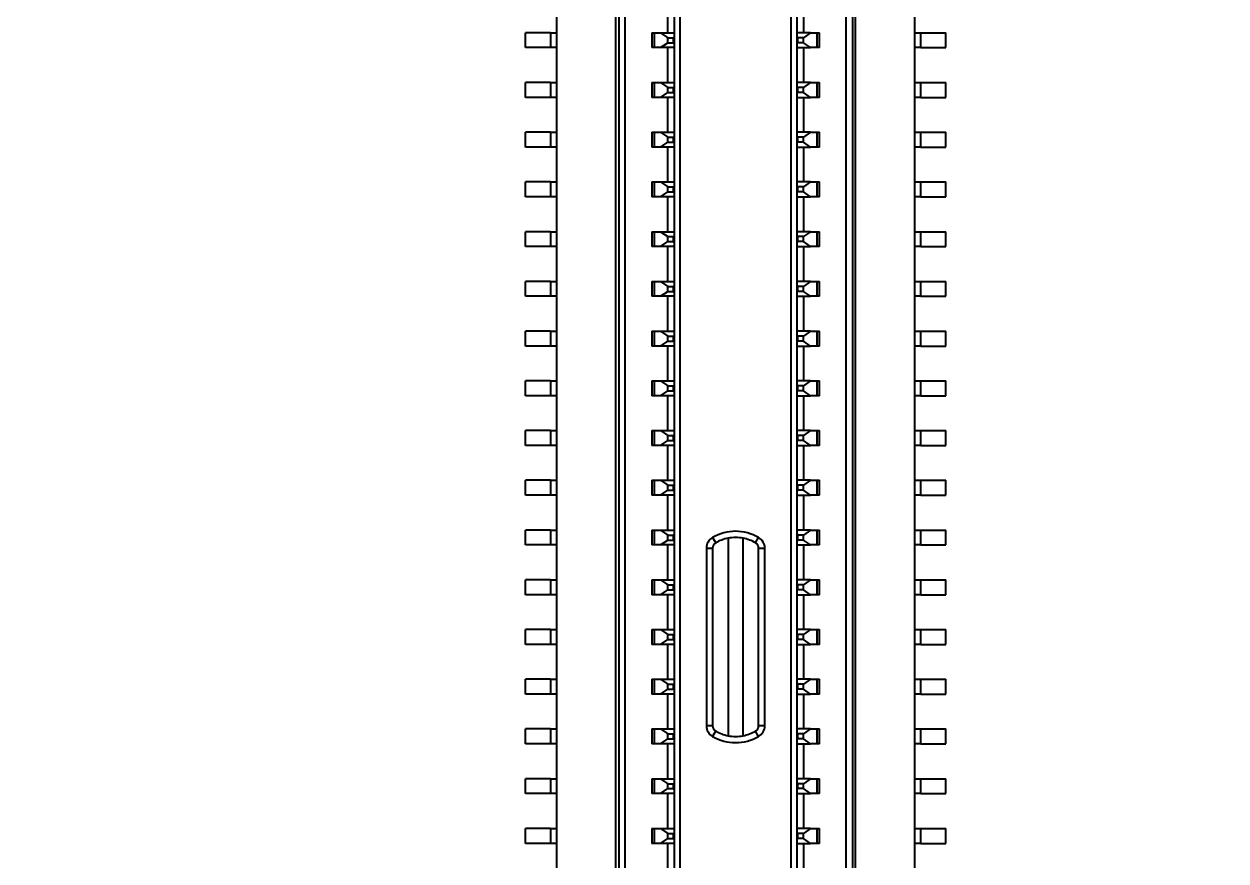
# Model space of a CAD drawing. Header units: millimetres. Extents: x 15 to 205, y 5 to 292.
# Drawn here: x 87.11 to 96.78, y 221.74 to 228.47 of the extents above; entities that cross this region are included whole.
import ezdxf

# ---------------------------------------------------------------- set-up
doc = ezdxf.new("R2010")
doc.units = ezdxf.units.MM
doc.layers.add('Annotations', color=7, linetype='Continuous')
doc.layers.add('Geometries', color=7, linetype='Continuous')
doc.dimstyles.new('ISO-25', dxfattribs={"dimtxt": 2.5, "dimasz": 2.5, "dimexe": 1.25, "dimexo": 0.625, "dimtad": 1, "dimtxsty": 'Standard', "dimcen": 2.5, "dimadec": 0, "dimazin": 0, "dimtfac": 1, "dimtmove": 0, "dimatfit": 3, "dimfxl": 1, "dimarcsym": 0})

msp = doc.modelspace()

# ---------------------------------------------------------------- linework, layer by layer
at = {"layer": 'Geometries', "linetype": 'Continuous', "lineweight": 40}
for p, q in [((91.9411, 239.2937), (91.9411, 217.7937)), ((93.7211, 217.7937), (93.7211, 239.2937)), ((91.8661, 238.9437), (91.8661, 218.1437)), ((91.8911, 238.9437), (91.8911, 218.1437)), ((93.7711, 238.9437), (93.7711, 218.1437)), ((93.7961, 218.1437), (93.7961, 238.9437)), ((92.3861, 218.6037), (92.3861, 238.4837)), ((93.2761, 238.4837), (93.2761, 218.6037)), ((91.3911, 228.6837), (91.3911, 228.4037)), ((92.2861, 228.4037), (92.2861, 228.6837)), ((92.3361, 228.6837), (92.3361, 228.4037)), ((93.3261, 228.4037), (93.3261, 228.6837)), ((93.3761, 228.6837), (93.3761, 228.4037)), ((94.2711, 228.6837), (94.2711, 228.4037)), ((91.3411, 228.4037), (91.1411, 228.4037)), ((91.1411, 228.2837), (91.1411, 228.4037)), ((91.3411, 228.4037), (91.3911, 228.4037)), ((91.3411, 228.4037), (91.3411, 228.2837)), ((91.3911, 228.4037), (91.3911, 228.2837)), ((92.1561, 228.4037), (92.1778, 228.4037)), ((92.1561, 228.4037), (92.1561, 228.2837)), ((92.1778, 228.4037), (92.2274, 228.4037)), ((92.1778, 228.2837), (92.1778, 228.4037)), ((92.2274, 228.4037), (92.2861, 228.3637)), ((92.2274, 228.4037), (92.2861, 228.4037)), ((92.2861, 228.4037), (92.3361, 228.4037)), ((92.2861, 228.3237), (92.2861, 228.3637)), ((92.2861, 228.3637), (92.3311, 228.3637)), ((92.3311, 228.3637), (92.3361, 228.3696)), ((92.3311, 228.3237), (92.3311, 228.3637)), ((92.3361, 228.4037), (92.3361, 228.3696)), ((92.3361, 228.3696), (92.3361, 228.3178)), ((93.3761, 228.4037), (93.3261, 228.4037)), ((93.3261, 228.3696), (93.3261, 228.4037)), ((93.3311, 228.3637), (93.3261, 228.3696)), ((93.3261, 228.3178), (93.3261, 228.3696)), ((93.3761, 228.3637), (93.3311, 228.3637)), ((93.3311, 228.3237), (93.3311, 228.3637)), ((93.4348, 228.4037), (93.3761, 228.3637)), ((93.4348, 228.4037), (93.3761, 228.4037)), ((93.3761, 228.3237), (93.3761, 228.3637)), ((93.4348, 228.4037), (93.4844, 228.4037)), ((93.4844, 228.4037), (93.5061, 228.4037)), ((93.4844, 228.4037), (93.4844, 228.2837)), ((93.5061, 228.2837), (93.5061, 228.4037)), ((94.2711, 228.4037), (94.3211, 228.4037)), ((94.2711, 228.4037), (94.2711, 228.2837)), ((94.3211, 228.4037), (94.5211, 228.4037)), ((94.3211, 228.2837), (94.3211, 228.4037)), ((94.5211, 228.2837), (94.5211, 228.4037)), ((91.3411, 228.2837), (91.1411, 228.2837)), ((91.3911, 228.2837), (91.3411, 228.2837)), ((91.3911, 228.2837), (91.3911, 228.0037)), ((92.1778, 228.2837), (92.1561, 228.2837)), ((92.2274, 228.2837), (92.1778, 228.2837)), ((92.2274, 228.2837), (92.2861, 228.3237)), ((92.2861, 228.2837), (92.2274, 228.2837)), ((92.2861, 228.3237), (92.3311, 228.3237)), ((92.3361, 228.2837), (92.2861, 228.2837)), ((92.2861, 228.0037), (92.2861, 228.2837)), ((92.3311, 228.3237), (92.3361, 228.3178)), ((92.3361, 228.3178), (92.3361, 228.2837)), ((92.3361, 228.2837), (92.3361, 228.0037)), ((93.3311, 228.3237), (93.3261, 228.3178)), ((93.3261, 228.2837), (93.3261, 228.3178)), ((93.3261, 228.2837), (93.3761, 228.2837)), ((93.3261, 228.0037), (93.3261, 228.2837)), ((93.3761, 228.3237), (93.3311, 228.3237)), ((93.4348, 228.2837), (93.3761, 228.3237)), ((93.3761, 228.2837), (93.3761, 228.0037)), ((93.3761, 228.2837), (93.4348, 228.2837)), ((93.4844, 228.2837), (93.4348, 228.2837)), ((93.5061, 228.2837), (93.4844, 228.2837)), ((94.3211, 228.2837), (94.2711, 228.2837)), ((94.2711, 228.2837), (94.2711, 228.0037)), ((94.3211, 228.2837), (94.5211, 228.2837)), ((91.1411, 227.8837), (91.1411, 228.0037)), ((91.3411, 228.0037), (91.1411, 228.0037)), ((91.3411, 228.0037), (91.3911, 228.0037)), ((91.3411, 228.0037), (91.3411, 227.8837)), ((91.3911, 228.0037), (91.3911, 227.8837)), ((92.1561, 228.0037), (92.1561, 227.8837)), ((92.1561, 228.0037), (92.1778, 228.0037)), ((92.1778, 227.8837), (92.1778, 228.0037)), ((92.1778, 228.0037), (92.2274, 228.0037)), ((92.2274, 228.0037), (92.2861, 228.0037)), ((92.2274, 228.0037), (92.2861, 227.9637)), ((92.2861, 228.0037), (92.3361, 228.0037)), ((92.2861, 227.9637), (92.3311, 227.9637)), ((92.2861, 227.9237), (92.2861, 227.9637)), ((92.3311, 227.9637), (92.3361, 227.9696)), ((92.3311, 227.9237), (92.3311, 227.9637)), ((92.3361, 228.0037), (92.3361, 227.9696)), ((92.3361, 227.9696), (92.3361, 227.9178)), ((93.3761, 228.0037), (93.3261, 228.0037)), ((93.3261, 227.9696), (93.3261, 228.0037)), ((93.3311, 227.9637), (93.3261, 227.9696)), ((93.3261, 227.9178), (93.3261, 227.9696)), ((93.3761, 227.9637), (93.3311, 227.9637)), ((93.3311, 227.9237), (93.3311, 227.9637)), ((93.4348, 228.0037), (93.3761, 227.9637)), ((93.4348, 228.0037), (93.3761, 228.0037)), ((93.3761, 227.9237), (93.3761, 227.9637)), ((93.4348, 228.0037), (93.4844, 228.0037)), ((93.4844, 228.0037), (93.5061, 228.0037)), ((93.4844, 228.0037), (93.4844, 227.8837)), ((93.5061, 227.8837), (93.5061, 228.0037)), ((94.2711, 228.0037), (94.3211, 228.0037)), ((94.2711, 228.0037), (94.2711, 227.8837)), ((94.3211, 227.8837), (94.3211, 228.0037)), ((94.3211, 228.0037), (94.5211, 228.0037)), ((94.5211, 227.8837), (94.5211, 228.0037)), ((91.3411, 227.8837), (91.1411, 227.8837)), ((91.3911, 227.8837), (91.3411, 227.8837)), ((91.3911, 227.8837), (91.3911, 227.6037)), ((92.1778, 227.8837), (92.1561, 227.8837)), ((92.2274, 227.8837), (92.1778, 227.8837)), ((92.2274, 227.8837), (92.2861, 227.9237)), ((92.2861, 227.8837), (92.2274, 227.8837)), ((92.2861, 227.9237), (92.3311, 227.9237)), ((92.3361, 227.8837), (92.2861, 227.8837)), ((92.2861, 227.6037), (92.2861, 227.8837)), ((92.3311, 227.9237), (92.3361, 227.9178)), ((92.3361, 227.9178), (92.3361, 227.8837)), ((92.3361, 227.8837), (92.3361, 227.6037)), ((93.3311, 227.9237), (93.3261, 227.9178)), ((93.3261, 227.8837), (93.3261, 227.9178)), ((93.3261, 227.8837), (93.3761, 227.8837)), ((93.3261, 227.6037), (93.3261, 227.8837)), ((93.3761, 227.9237), (93.3311, 227.9237)), ((93.4348, 227.8837), (93.3761, 227.9237)), ((93.3761, 227.8837), (93.3761, 227.6037)), ((93.3761, 227.8837), (93.4348, 227.8837)), ((93.4844, 227.8837), (93.4348, 227.8837)), ((93.5061, 227.8837), (93.4844, 227.8837)), ((94.3211, 227.8837), (94.2711, 227.8837)), ((94.2711, 227.8837), (94.2711, 227.6037)), ((94.3211, 227.8837), (94.5211, 227.8837)), ((91.3411, 227.6037), (91.1411, 227.6037)), ((91.1411, 227.4837), (91.1411, 227.6037)), ((91.3411, 227.6037), (91.3911, 227.6037)), ((91.3411, 227.6037), (91.3411, 227.4837)), ((91.3911, 227.6037), (91.3911, 227.4837)), ((92.1561, 227.6037), (92.1778, 227.6037)), ((92.1561, 227.6037), (92.1561, 227.4837)), ((92.1778, 227.6037), (92.2274, 227.6037)), ((92.1778, 227.4837), (92.1778, 227.6037)), ((92.2274, 227.6037), (92.2861, 227.5637)), ((92.2274, 227.6037), (92.2861, 227.6037)), ((92.2861, 227.6037), (92.3361, 227.6037)), ((92.2861, 227.5237), (92.2861, 227.5637)), ((92.2861, 227.5637), (92.3311, 227.5637)), ((92.3311, 227.5637), (92.3361, 227.5696)), ((92.3311, 227.5237), (92.3311, 227.5637)), ((92.3361, 227.6037), (92.3361, 227.5696)), ((92.3361, 227.5696), (92.3361, 227.5178)), ((93.3261, 227.5696), (93.3261, 227.6037)), ((93.3761, 227.6037), (93.3261, 227.6037)), ((93.3311, 227.5637), (93.3261, 227.5696)), ((93.3261, 227.5178), (93.3261, 227.5696)), ((93.3761, 227.5637), (93.3311, 227.5637)), ((93.3311, 227.5237), (93.3311, 227.5637)), ((93.4348, 227.6037), (93.3761, 227.5637)), ((93.4348, 227.6037), (93.3761, 227.6037)), ((93.3761, 227.5237), (93.3761, 227.5637)), ((93.4348, 227.6037), (93.4844, 227.6037)), ((93.4844, 227.6037), (93.5061, 227.6037)), ((93.4844, 227.6037), (93.4844, 227.4837)), ((93.5061, 227.4837), (93.5061, 227.6037)), ((94.2711, 227.6037), (94.2711, 227.4837)), ((94.2711, 227.6037), (94.3211, 227.6037)), ((94.3211, 227.6037), (94.5211, 227.6037)), ((94.3211, 227.4837), (94.3211, 227.6037)), ((94.5211, 227.4837), (94.5211, 227.6037)), ((91.3411, 227.4837), (91.1411, 227.4837)), ((91.3911, 227.4837), (91.3411, 227.4837)), ((91.3911, 227.4837), (91.3911, 227.2037)), ((92.1778, 227.4837), (92.1561, 227.4837)), ((92.2274, 227.4837), (92.1778, 227.4837)), ((92.2274, 227.4837), (92.2861, 227.5237)), ((92.2861, 227.4837), (92.2274, 227.4837)), ((92.2861, 227.5237), (92.3311, 227.5237)), ((92.2861, 227.2037), (92.2861, 227.4837)), ((92.3361, 227.4837), (92.2861, 227.4837)), ((92.3311, 227.5237), (92.3361, 227.5178)), ((92.3361, 227.5178), (92.3361, 227.4837)), ((92.3361, 227.4837), (92.3361, 227.2037)), ((93.3311, 227.5237), (93.3261, 227.5178)), ((93.3261, 227.4837), (93.3261, 227.5178)), ((93.3261, 227.4837), (93.3761, 227.4837)), ((93.3261, 227.2037), (93.3261, 227.4837)), ((93.3761, 227.5237), (93.3311, 227.5237)), ((93.4348, 227.4837), (93.3761, 227.5237)), ((93.3761, 227.4837), (93.3761, 227.2037)), ((93.3761, 227.4837), (93.4348, 227.4837)), ((93.4844, 227.4837), (93.4348, 227.4837)), ((93.5061, 227.4837), (93.4844, 227.4837)), ((94.3211, 227.4837), (94.2711, 227.4837)), ((94.2711, 227.4837), (94.2711, 227.2037)), ((94.3211, 227.4837), (94.5211, 227.4837)), ((91.1411, 227.0837), (91.1411, 227.2037)), ((91.3411, 227.2037), (91.1411, 227.2037)), ((91.3411, 227.2037), (91.3411, 227.0837)), ((91.3411, 227.2037), (91.3911, 227.2037)), ((91.3911, 227.2037), (91.3911, 227.0837)), ((92.1561, 227.2037), (92.1561, 227.0837)), ((92.1561, 227.2037), (92.1778, 227.2037)), ((92.1778, 227.0837), (92.1778, 227.2037)), ((92.1778, 227.2037), (92.2274, 227.2037)), ((92.2274, 227.2037), (92.2861, 227.2037)), ((92.2274, 227.2037), (92.2861, 227.1637)), ((92.2861, 227.2037), (92.3361, 227.2037)), ((92.3311, 227.1637), (92.3361, 227.1696)), ((92.3361, 227.2037), (92.3361, 227.1696)), ((92.3361, 227.1696), (92.3361, 227.1178)), ((93.3761, 227.2037), (93.3261, 227.2037)), ((93.3261, 227.1696), (93.3261, 227.2037)), ((93.3311, 227.1637), (93.3261, 227.1696)), ((93.3261, 227.1178), (93.3261, 227.1696)), ((93.4348, 227.2037), (93.3761, 227.2037)), ((93.4348, 227.2037), (93.3761, 227.1637)), ((93.4348, 227.2037), (93.4844, 227.2037)), ((93.4844, 227.2037), (93.4844, 227.0837)), ((93.4844, 227.2037), (93.5061, 227.2037)), ((93.5061, 227.0837), (93.5061, 227.2037)), ((94.2711, 227.2037), (94.3211, 227.2037)), ((94.2711, 227.2037), (94.2711, 227.0837)), ((94.3211, 227.2037), (94.5211, 227.2037)), ((94.3211, 227.0837), (94.3211, 227.2037)), ((94.5211, 227.0837), (94.5211, 227.2037)), ((91.3411, 227.0837), (91.1411, 227.0837)), ((91.3911, 227.0837), (91.3411, 227.0837)), ((91.3911, 227.0837), (91.3911, 226.8037)), ((92.1778, 227.0837), (92.1561, 227.0837)), ((92.2274, 227.0837), (92.1778, 227.0837)), ((92.2274, 227.0837), (92.2861, 227.1237)), ((92.2861, 227.0837), (92.2274, 227.0837)), ((92.2861, 227.1237), (92.2861, 227.1637)), ((92.2861, 227.1637), (92.3311, 227.1637)), ((92.2861, 227.1237), (92.3311, 227.1237)), ((92.3361, 227.0837), (92.2861, 227.0837)), ((92.2861, 226.8037), (92.2861, 227.0837)), ((92.3311, 227.1237), (92.3311, 227.1637)), ((92.3311, 227.1237), (92.3361, 227.1178)), ((92.3361, 227.1178), (92.3361, 227.0837)), ((92.3361, 227.0837), (92.3361, 226.8037)), ((93.3311, 227.1237), (93.3261, 227.1178)), ((93.3261, 227.0837), (93.3261, 227.1178)), ((93.3261, 227.0837), (93.3761, 227.0837)), ((93.3261, 226.8037), (93.3261, 227.0837)), ((93.3761, 227.1637), (93.3311, 227.1637)), ((93.3311, 227.1237), (93.3311, 227.1637)), ((93.3761, 227.1237), (93.3311, 227.1237)), ((93.3761, 227.1237), (93.3761, 227.1637)), ((93.4348, 227.0837), (93.3761, 227.1237)), ((93.3761, 227.0837), (93.3761, 226.8037)), ((93.3761, 227.0837), (93.4348, 227.0837)), ((93.4844, 227.0837), (93.4348, 227.0837)), ((93.5061, 227.0837), (93.4844, 227.0837)), ((94.3211, 227.0837), (94.2711, 227.0837)), ((94.2711, 227.0837), (94.2711, 226.8037)), ((94.3211, 227.0837), (94.5211, 227.0837)), ((91.3411, 226.8037), (91.1411, 226.8037)), ((91.1411, 226.6837), (91.1411, 226.8037)), ((91.3411, 226.8037), (91.3911, 226.8037)), ((91.3411, 226.8037), (91.3411, 226.6837)), ((91.3911, 226.8037), (91.3911, 226.6837)), ((92.1561, 226.8037), (92.1778, 226.8037)), ((92.1561, 226.8037), (92.1561, 226.6837)), ((92.1778, 226.6837), (92.1778, 226.8037)), ((92.1778, 226.8037), (92.2274, 226.8037)), ((92.2274, 226.8037), (92.2861, 226.8037)), ((92.2274, 226.8037), (92.2861, 226.7637)), ((92.2861, 226.8037), (92.3361, 226.8037)), ((92.3361, 226.8037), (92.3361, 226.7696)), ((93.3761, 226.8037), (93.3261, 226.8037)), ((93.3261, 226.7696), (93.3261, 226.8037)), ((93.4348, 226.8037), (93.3761, 226.7637)), ((93.4348, 226.8037), (93.3761, 226.8037)), ((93.4348, 226.8037), (93.4844, 226.8037)), ((93.4844, 226.8037), (93.5061, 226.8037)), ((93.4844, 226.8037), (93.4844, 226.6837)), ((93.5061, 226.6837), (93.5061, 226.8037)), ((94.2711, 226.8037), (94.2711, 226.6837)), ((94.2711, 226.8037), (94.3211, 226.8037)), ((94.3211, 226.8037), (94.5211, 226.8037)), ((94.3211, 226.6837), (94.3211, 226.8037)), ((94.5211, 226.6837), (94.5211, 226.8037)), ((92.2274, 226.6837), (92.2861, 226.7237)), ((92.2861, 226.7637), (92.3311, 226.7637)), ((92.2861, 226.7237), (92.2861, 226.7637)), ((92.2861, 226.7237), (92.3311, 226.7237)), ((92.3311, 226.7637), (92.3361, 226.7696)), ((92.3311, 226.7237), (92.3311, 226.7637)), ((92.3311, 226.7237), (92.3361, 226.7178)), ((92.3361, 226.7696), (92.3361, 226.7178)), ((92.3361, 226.7178), (92.3361, 226.6837)), ((93.3311, 226.7637), (93.3261, 226.7696)), ((93.3261, 226.7178), (93.3261, 226.7696)), ((93.3311, 226.7237), (93.3261, 226.7178)), ((93.3261, 226.6837), (93.3261, 226.7178)), ((93.3311, 226.7237), (93.3311, 226.7637)), ((93.3761, 226.7637), (93.3311, 226.7637)), ((93.3761, 226.7237), (93.3311, 226.7237)), ((93.3761, 226.7237), (93.3761, 226.7637)), ((93.4348, 226.6837), (93.3761, 226.7237)), ((91.3411, 226.6837), (91.1411, 226.6837)), ((91.3911, 226.6837), (91.3411, 226.6837)), ((91.3911, 226.6837), (91.3911, 226.4037)), ((92.1778, 226.6837), (92.1561, 226.6837)), ((92.2274, 226.6837), (92.1778, 226.6837)), ((92.2861, 226.6837), (92.2274, 226.6837)), ((92.3361, 226.6837), (92.2861, 226.6837)), ((92.2861, 226.4037), (92.2861, 226.6837)), ((92.3361, 226.6837), (92.3361, 226.4037)), ((93.3261, 226.4037), (93.3261, 226.6837)), ((93.3261, 226.6837), (93.3761, 226.6837)), ((93.3761, 226.6837), (93.3761, 226.4037)), ((93.3761, 226.6837), (93.4348, 226.6837)), ((93.4844, 226.6837), (93.4348, 226.6837)), ((93.5061, 226.6837), (93.4844, 226.6837)), ((94.3211, 226.6837), (94.2711, 226.6837)), ((94.2711, 226.6837), (94.2711, 226.4037)), ((94.3211, 226.6837), (94.5211, 226.6837)), ((91.3411, 226.4037), (91.1411, 226.4037)), ((91.1411, 226.2837), (91.1411, 226.4037)), ((91.3411, 226.4037), (91.3911, 226.4037)), ((91.3411, 226.4037), (91.3411, 226.2837)), ((91.3911, 226.4037), (91.3911, 226.2837)), ((92.1561, 226.4037), (92.1778, 226.4037)), ((92.1561, 226.4037), (92.1561, 226.2837)), ((92.1778, 226.2837), (92.1778, 226.4037)), ((92.1778, 226.4037), (92.2274, 226.4037)), ((92.2274, 226.4037), (92.2861, 226.3637)), ((92.2274, 226.4037), (92.2861, 226.4037)), ((92.2861, 226.4037), (92.3361, 226.4037)), ((92.3361, 226.4037), (92.3361, 226.3696)), ((93.3761, 226.4037), (93.3261, 226.4037)), ((93.3261, 226.3696), (93.3261, 226.4037)), ((93.4348, 226.4037), (93.3761, 226.4037)), ((93.4348, 226.4037), (93.3761, 226.3637)), ((93.4348, 226.4037), (93.4844, 226.4037)), ((93.4844, 226.4037), (93.5061, 226.4037)), ((93.4844, 226.4037), (93.4844, 226.2837)), ((93.5061, 226.2837), (93.5061, 226.4037)), ((94.2711, 226.4037), (94.3211, 226.4037)), ((94.2711, 226.4037), (94.2711, 226.2837)), ((94.3211, 226.2837), (94.3211, 226.4037)), ((94.3211, 226.4037), (94.5211, 226.4037)), ((94.5211, 226.2837), (94.5211, 226.4037)), ((92.2274, 226.2837), (92.2861, 226.3237)), ((92.2861, 226.3237), (92.2861, 226.3637)), ((92.2861, 226.3637), (92.3311, 226.3637)), ((92.2861, 226.3237), (92.3311, 226.3237)), ((92.3311, 226.3637), (92.3361, 226.3696)), ((92.3311, 226.3237), (92.3311, 226.3637)), ((92.3311, 226.3237), (92.3361, 226.3178)), ((92.3361, 226.3696), (92.3361, 226.3178)), ((92.3361, 226.3178), (92.3361, 226.2837)), ((93.3261, 226.3178), (93.3261, 226.3696)), ((93.3311, 226.3637), (93.3261, 226.3696)), ((93.3311, 226.3237), (93.3261, 226.3178)), ((93.3261, 226.2837), (93.3261, 226.3178)), ((93.3761, 226.3637), (93.3311, 226.3637)), ((93.3311, 226.3237), (93.3311, 226.3637)), ((93.3761, 226.3237), (93.3311, 226.3237)), ((93.3761, 226.3237), (93.3761, 226.3637)), ((93.4348, 226.2837), (93.3761, 226.3237)), ((91.3411, 226.2837), (91.1411, 226.2837)), ((91.3911, 226.2837), (91.3411, 226.2837)), ((91.3911, 226.2837), (91.3911, 226.0037)), ((92.1778, 226.2837), (92.1561, 226.2837)), ((92.2274, 226.2837), (92.1778, 226.2837)), ((92.2861, 226.2837), (92.2274, 226.2837)), ((92.3361, 226.2837), (92.2861, 226.2837)), ((92.2861, 226.0037), (92.2861, 226.2837)), ((92.3361, 226.2837), (92.3361, 226.0037)), ((93.3261, 226.0037), (93.3261, 226.2837)), ((93.3261, 226.2837), (93.3761, 226.2837)), ((93.3761, 226.2837), (93.3761, 226.0037)), ((93.3761, 226.2837), (93.4348, 226.2837)), ((93.4844, 226.2837), (93.4348, 226.2837)), ((93.5061, 226.2837), (93.4844, 226.2837)), ((94.2711, 226.2837), (94.2711, 226.0037)), ((94.3211, 226.2837), (94.2711, 226.2837)), ((94.3211, 226.2837), (94.5211, 226.2837)), ((91.1411, 225.8837), (91.1411, 226.0037)), ((91.3411, 226.0037), (91.1411, 226.0037)), ((91.3411, 226.0037), (91.3411, 225.8837)), ((91.3411, 226.0037), (91.3911, 226.0037)), ((91.3911, 226.0037), (91.3911, 225.8837)), ((92.1561, 226.0037), (92.1778, 226.0037)), ((92.1561, 226.0037), (92.1561, 225.8837)), ((92.1778, 225.8837), (92.1778, 226.0037)), ((92.1778, 226.0037), (92.2274, 226.0037)), ((92.2274, 226.0037), (92.2861, 226.0037)), ((92.2274, 226.0037), (92.2861, 225.9637)), ((92.2274, 225.8837), (92.2861, 225.9237)), ((92.2861, 226.0037), (92.3361, 226.0037)), ((92.2861, 225.9237), (92.2861, 225.9637)), ((92.2861, 225.9637), (92.3311, 225.9637)), ((92.2861, 225.9237), (92.3311, 225.9237)), ((92.3311, 225.9637), (92.3361, 225.9696)), ((92.3311, 225.9237), (92.3311, 225.9637)), ((92.3311, 225.9237), (92.3361, 225.9178)), ((92.3361, 226.0037), (92.3361, 225.9696)), ((92.3361, 225.9696), (92.3361, 225.9178)), ((92.3361, 225.9178), (92.3361, 225.8837)), ((93.3261, 225.9696), (93.3261, 226.0037)), ((93.3761, 226.0037), (93.3261, 226.0037)), ((93.3311, 225.9637), (93.3261, 225.9696)), ((93.3261, 225.9178), (93.3261, 225.9696)), ((93.3311, 225.9237), (93.3261, 225.9178)), ((93.3261, 225.8837), (93.3261, 225.9178)), ((93.3311, 225.9237), (93.3311, 225.9637)), ((93.3761, 225.9637), (93.3311, 225.9637)), ((93.3761, 225.9237), (93.3311, 225.9237)), ((93.4348, 226.0037), (93.3761, 226.0037)), ((93.4348, 226.0037), (93.3761, 225.9637)), ((93.3761, 225.9237), (93.3761, 225.9637)), ((93.4348, 225.8837), (93.3761, 225.9237)), ((93.4348, 226.0037), (93.4844, 226.0037)), ((93.4844, 226.0037), (93.5061, 226.0037)), ((93.4844, 226.0037), (93.4844, 225.8837)), ((93.5061, 225.8837), (93.5061, 226.0037)), ((94.2711, 226.0037), (94.2711, 225.8837)), ((94.2711, 226.0037), (94.3211, 226.0037)), ((94.3211, 226.0037), (94.5211, 226.0037)), ((94.3211, 225.8837), (94.3211, 226.0037)), ((94.5211, 225.8837), (94.5211, 226.0037)), ((91.3411, 225.8837), (91.1411, 225.8837)), ((91.3911, 225.8837), (91.3411, 225.8837)), ((91.3911, 225.8837), (91.3911, 225.6037)), ((92.1778, 225.8837), (92.1561, 225.8837)), ((92.2274, 225.8837), (92.1778, 225.8837)), ((92.2861, 225.8837), (92.2274, 225.8837)), ((92.3361, 225.8837), (92.2861, 225.8837)), ((92.2861, 225.6037), (92.2861, 225.8837)), ((92.3361, 225.8837), (92.3361, 225.6037)), ((93.3261, 225.8837), (93.3761, 225.8837)), ((93.3261, 225.6037), (93.3261, 225.8837)), ((93.3761, 225.8837), (93.3761, 225.6037)), ((93.3761, 225.8837), (93.4348, 225.8837)), ((93.4844, 225.8837), (93.4348, 225.8837)), ((93.5061, 225.8837), (93.4844, 225.8837)), ((94.3211, 225.8837), (94.2711, 225.8837)), ((94.2711, 225.8837), (94.2711, 225.6037)), ((94.3211, 225.8837), (94.5211, 225.8837)), ((91.3411, 225.6037), (91.1411, 225.6037)), ((91.1411, 225.4837), (91.1411, 225.6037)), ((91.3411, 225.6037), (91.3411, 225.4837)), ((91.3411, 225.6037), (91.3911, 225.6037)), ((91.3911, 225.6037), (91.3911, 225.4837)), ((92.1561, 225.6037), (92.1778, 225.6037)), ((92.1561, 225.6037), (92.1561, 225.4837)), ((92.1778, 225.4837), (92.1778, 225.6037)), ((92.1778, 225.6037), (92.2274, 225.6037)), ((92.2274, 225.6037), (92.2861, 225.6037)), ((92.2274, 225.6037), (92.2861, 225.5637)), ((92.2861, 225.6037), (92.3361, 225.6037)), ((92.2861, 225.5237), (92.2861, 225.5637)), ((92.2861, 225.5637), (92.3311, 225.5637)), ((92.3311, 225.5637), (92.3361, 225.5696)), ((92.3311, 225.5237), (92.3311, 225.5637)), ((92.3361, 225.6037), (92.3361, 225.5696)), ((92.3361, 225.5696), (92.3361, 225.5178)), ((93.3261, 225.5696), (93.3261, 225.6037)), ((93.3761, 225.6037), (93.3261, 225.6037)), ((93.3311, 225.5637), (93.3261, 225.5696)), ((93.3261, 225.5178), (93.3261, 225.5696)), ((93.3761, 225.5637), (93.3311, 225.5637)), ((93.3311, 225.5237), (93.3311, 225.5637)), ((93.4348, 225.6037), (93.3761, 225.6037)), ((93.4348, 225.6037), (93.3761, 225.5637)), ((93.3761, 225.5237), (93.3761, 225.5637)), ((93.4348, 225.6037), (93.4844, 225.6037)), ((93.4844, 225.6037), (93.4844, 225.4837)), ((93.4844, 225.6037), (93.5061, 225.6037)), ((93.5061, 225.4837), (93.5061, 225.6037)), ((94.2711, 225.6037), (94.2711, 225.4837)), ((94.2711, 225.6037), (94.3211, 225.6037)), ((94.3211, 225.4837), (94.3211, 225.6037)), ((94.3211, 225.6037), (94.5211, 225.6037)), ((94.5211, 225.4837), (94.5211, 225.6037)), ((91.3411, 225.4837), (91.1411, 225.4837)), ((91.3911, 225.4837), (91.3411, 225.4837)), ((91.3911, 225.4837), (91.3911, 225.2037)), ((92.1778, 225.4837), (92.1561, 225.4837)), ((92.2274, 225.4837), (92.1778, 225.4837)), ((92.2274, 225.4837), (92.2861, 225.5237)), ((92.2861, 225.4837), (92.2274, 225.4837)), ((92.2861, 225.5237), (92.3311, 225.5237)), ((92.3361, 225.4837), (92.2861, 225.4837)), ((92.2861, 225.2037), (92.2861, 225.4837)), ((92.3311, 225.5237), (92.3361, 225.5178)), ((92.3361, 225.5178), (92.3361, 225.4837)), ((92.3361, 225.4837), (92.3361, 225.2037)), ((93.3311, 225.5237), (93.3261, 225.5178)), ((93.3261, 225.4837), (93.3261, 225.5178)), ((93.3261, 225.4837), (93.3761, 225.4837)), ((93.3261, 225.2037), (93.3261, 225.4837)), ((93.3761, 225.5237), (93.3311, 225.5237)), ((93.4348, 225.4837), (93.3761, 225.5237)), ((93.3761, 225.4837), (93.3761, 225.2037)), ((93.3761, 225.4837), (93.4348, 225.4837)), ((93.4844, 225.4837), (93.4348, 225.4837)), ((93.5061, 225.4837), (93.4844, 225.4837)), ((94.3211, 225.4837), (94.2711, 225.4837)), ((94.2711, 225.4837), (94.2711, 225.2037)), ((94.3211, 225.4837), (94.5211, 225.4837)), ((91.3411, 225.2037), (91.1411, 225.2037)), ((91.1411, 225.0837), (91.1411, 225.2037)), ((91.3411, 225.2037), (91.3911, 225.2037)), ((91.3411, 225.2037), (91.3411, 225.0837)), ((91.3911, 225.2037), (91.3911, 225.0837)), ((92.1561, 225.2037), (92.1778, 225.2037)), ((92.1561, 225.2037), (92.1561, 225.0837)), ((92.1778, 225.0837), (92.1778, 225.2037)), ((92.1778, 225.2037), (92.2274, 225.2037)), ((92.2274, 225.2037), (92.2861, 225.1637)), ((92.2274, 225.2037), (92.2861, 225.2037)), ((92.2861, 225.2037), (92.3361, 225.2037)), ((92.2861, 225.1237), (92.2861, 225.1637)), ((92.2861, 225.1637), (92.3311, 225.1637)), ((92.3311, 225.1637), (92.3361, 225.1696)), ((92.3311, 225.1237), (92.3311, 225.1637)), ((92.3361, 225.2037), (92.3361, 225.1696)), ((92.3361, 225.1696), (92.3361, 225.1178)), ((93.3761, 225.2037), (93.3261, 225.2037)), ((93.3261, 225.1696), (93.3261, 225.2037)), ((93.3311, 225.1637), (93.3261, 225.1696)), ((93.3261, 225.1178), (93.3261, 225.1696)), ((93.3311, 225.1237), (93.3311, 225.1637)), ((93.3761, 225.1637), (93.3311, 225.1637)), ((93.4348, 225.2037), (93.3761, 225.2037)), ((93.4348, 225.2037), (93.3761, 225.1637)), ((93.3761, 225.1237), (93.3761, 225.1637)), ((93.4348, 225.2037), (93.4844, 225.2037)), ((93.4844, 225.2037), (93.4844, 225.0837)), ((93.4844, 225.2037), (93.5061, 225.2037)), ((93.5061, 225.0837), (93.5061, 225.2037)), ((94.2711, 225.2037), (94.2711, 225.0837)), ((94.2711, 225.2037), (94.3211, 225.2037)), ((94.3211, 225.0837), (94.3211, 225.2037)), ((94.3211, 225.2037), (94.5211, 225.2037)), ((94.5211, 225.0837), (94.5211, 225.2037)), ((91.3411, 225.0837), (91.1411, 225.0837)), ((91.3911, 225.0837), (91.3411, 225.0837)), ((91.3911, 225.0837), (91.3911, 224.8037)), ((92.1778, 225.0837), (92.1561, 225.0837)), ((92.2274, 225.0837), (92.1778, 225.0837)), ((92.2274, 225.0837), (92.2861, 225.1237)), ((92.2861, 225.0837), (92.2274, 225.0837)), ((92.2861, 225.1237), (92.3311, 225.1237)), ((92.3361, 225.0837), (92.2861, 225.0837)), ((92.2861, 224.8037), (92.2861, 225.0837)), ((92.3311, 225.1237), (92.3361, 225.1178)), ((92.3361, 225.1178), (92.3361, 225.0837)), ((92.3361, 225.0837), (92.3361, 224.8037)), ((93.3311, 225.1237), (93.3261, 225.1178)), ((93.3261, 225.0837), (93.3261, 225.1178)), ((93.3261, 224.8037), (93.3261, 225.0837)), ((93.3261, 225.0837), (93.3761, 225.0837)), ((93.3761, 225.1237), (93.3311, 225.1237)), ((93.4348, 225.0837), (93.3761, 225.1237)), ((93.3761, 225.0837), (93.3761, 224.8037)), ((93.3761, 225.0837), (93.4348, 225.0837)), ((93.4844, 225.0837), (93.4348, 225.0837)), ((93.5061, 225.0837), (93.4844, 225.0837)), ((94.2711, 225.0837), (94.2711, 224.8037)), ((94.3211, 225.0837), (94.2711, 225.0837)), ((94.3211, 225.0837), (94.5211, 225.0837)), ((91.3411, 224.8037), (91.1411, 224.8037)), ((91.1411, 224.6837), (91.1411, 224.8037)), ((91.3411, 224.8037), (91.3911, 224.8037)), ((91.3411, 224.8037), (91.3411, 224.6837)), ((91.3911, 224.8037), (91.3911, 224.6837)), ((92.1561, 224.8037), (92.1778, 224.8037)), ((92.1561, 224.8037), (92.1561, 224.6837)), ((92.1778, 224.8037), (92.2274, 224.8037)), ((92.1778, 224.6837), (92.1778, 224.8037)), ((92.2274, 224.8037), (92.2861, 224.8037)), ((92.2274, 224.8037), (92.2861, 224.7637)), ((92.2861, 224.8037), (92.3361, 224.8037)), ((92.2861, 224.7237), (92.2861, 224.7637)), ((92.2861, 224.7637), (92.3311, 224.7637)), ((92.3311, 224.7637), (92.3361, 224.7696)), ((92.3311, 224.7237), (92.3311, 224.7637)), ((92.3361, 224.8037), (92.3361, 224.7696)), ((92.3361, 224.7696), (92.3361, 224.7178)), ((93.3761, 224.8037), (93.3261, 224.8037)), ((93.3261, 224.7696), (93.3261, 224.8037)), ((93.3311, 224.7637), (93.3261, 224.7696)), ((93.3261, 224.7178), (93.3261, 224.7696)), ((93.3311, 224.7237), (93.3311, 224.7637)), ((93.3761, 224.7637), (93.3311, 224.7637)), ((93.4348, 224.8037), (93.3761, 224.8037)), ((93.4348, 224.8037), (93.3761, 224.7637)), ((93.3761, 224.7237), (93.3761, 224.7637)), ((93.4348, 224.8037), (93.4844, 224.8037)), ((93.4844, 224.8037), (93.4844, 224.6837)), ((93.4844, 224.8037), (93.5061, 224.8037)), ((93.5061, 224.6837), (93.5061, 224.8037)), ((94.2711, 224.8037), (94.3211, 224.8037)), ((94.2711, 224.8037), (94.2711, 224.6837)), ((94.3211, 224.8037), (94.5211, 224.8037)), ((94.3211, 224.6837), (94.3211, 224.8037)), ((94.5211, 224.6837), (94.5211, 224.8037)), ((91.3411, 224.6837), (91.1411, 224.6837)), ((91.3911, 224.6837), (91.3411, 224.6837)), ((91.3911, 224.6837), (91.3911, 224.4037)), ((92.1778, 224.6837), (92.1561, 224.6837)), ((92.2274, 224.6837), (92.1778, 224.6837)), ((92.2274, 224.6837), (92.2861, 224.7237)), ((92.2861, 224.6837), (92.2274, 224.6837)), ((92.2861, 224.7237), (92.3311, 224.7237)), ((92.3361, 224.6837), (92.2861, 224.6837)), ((92.2861, 224.4037), (92.2861, 224.6837)), ((92.3311, 224.7237), (92.3361, 224.7178)), ((92.3361, 224.7178), (92.3361, 224.6837)), ((92.3361, 224.6837), (92.3361, 224.4037)), ((93.3311, 224.7237), (93.3261, 224.7178)), ((93.3261, 224.6837), (93.3261, 224.7178)), ((93.3261, 224.4037), (93.3261, 224.6837)), ((93.3261, 224.6837), (93.3761, 224.6837)), ((93.3761, 224.7237), (93.3311, 224.7237)), ((93.4348, 224.6837), (93.3761, 224.7237)), ((93.3761, 224.6837), (93.3761, 224.4037)), ((93.3761, 224.6837), (93.4348, 224.6837)), ((93.4844, 224.6837), (93.4348, 224.6837)), ((93.5061, 224.6837), (93.4844, 224.6837)), ((94.3211, 224.6837), (94.2711, 224.6837)), ((94.2711, 224.6837), (94.2711, 224.4037)), ((94.3211, 224.6837), (94.5211, 224.6837)), ((91.3411, 224.4037), (91.1411, 224.4037)), ((91.1411, 224.2837), (91.1411, 224.4037)), ((91.3411, 224.4037), (91.3911, 224.4037)), ((91.3411, 224.4037), (91.3411, 224.2837)), ((91.3911, 224.4037), (91.3911, 224.2837)), ((92.1561, 224.4037), (92.1778, 224.4037)), ((92.1561, 224.4037), (92.1561, 224.2837)), ((92.1778, 224.4037), (92.2274, 224.4037)), ((92.1778, 224.2837), (92.1778, 224.4037)), ((92.2274, 224.4037), (92.2861, 224.4037)), ((92.2274, 224.4037), (92.2861, 224.3637)), ((92.2861, 224.4037), (92.3361, 224.4037)), ((92.3311, 224.3637), (92.3361, 224.3696)), ((92.3361, 224.4037), (92.3361, 224.3696)), ((92.3361, 224.3696), (92.3361, 224.3178)), ((93.3761, 224.4037), (93.3261, 224.4037)), ((93.3261, 224.3696), (93.3261, 224.4037)), ((93.3261, 224.3178), (93.3261, 224.3696)), ((93.3311, 224.3637), (93.3261, 224.3696)), ((93.4348, 224.4037), (93.3761, 224.4037)), ((93.4348, 224.4037), (93.3761, 224.3637)), ((93.4348, 224.4037), (93.4844, 224.4037)), ((93.4844, 224.4037), (93.4844, 224.2837)), ((93.4844, 224.4037), (93.5061, 224.4037)), ((93.5061, 224.2837), (93.5061, 224.4037)), ((94.2711, 224.4037), (94.3211, 224.4037)), ((94.2711, 224.4037), (94.2711, 224.2837)), ((94.3211, 224.2837), (94.3211, 224.4037)), ((94.3211, 224.4037), (94.5211, 224.4037)), ((94.5211, 224.2837), (94.5211, 224.4037)), ((91.3411, 224.2837), (91.1411, 224.2837)), ((91.3911, 224.2837), (91.3411, 224.2837)), ((91.3911, 224.2837), (91.3911, 224.0037)), ((92.1778, 224.2837), (92.1561, 224.2837)), ((92.2274, 224.2837), (92.1778, 224.2837)), ((92.2274, 224.2837), (92.2861, 224.3237)), ((92.2861, 224.2837), (92.2274, 224.2837)), ((92.2861, 224.3637), (92.3311, 224.3637)), ((92.2861, 224.3237), (92.2861, 224.3637)), ((92.2861, 224.3237), (92.3311, 224.3237)), ((92.3361, 224.2837), (92.2861, 224.2837)), ((92.2861, 224.0037), (92.2861, 224.2837)), ((92.3311, 224.3237), (92.3311, 224.3637)), ((92.3311, 224.3237), (92.3361, 224.3178)), ((92.3361, 224.3178), (92.3361, 224.2837)), ((92.3361, 224.2837), (92.3361, 224.0037)), ((92.6461, 224.3442), (92.6711, 224.3009)), ((92.7711, 224.3381), (92.7711, 222.7494)), ((92.8911, 222.7494), (92.8911, 224.3381)), ((92.9911, 224.3009), (93.0161, 224.3442)), ((93.3311, 224.3237), (93.3261, 224.3178)), ((93.3261, 224.2837), (93.3261, 224.3178)), ((93.3261, 224.0037), (93.3261, 224.2837)), ((93.3261, 224.2837), (93.3761, 224.2837)), ((93.3311, 224.3237), (93.3311, 224.3637)), ((93.3761, 224.3637), (93.3311, 224.3637)), ((93.3761, 224.3237), (93.3311, 224.3237)), ((93.3761, 224.3237), (93.3761, 224.3637)), ((93.4348, 224.2837), (93.3761, 224.3237)), ((93.3761, 224.2837), (93.3761, 224.0037)), ((93.3761, 224.2837), (93.4348, 224.2837)), ((93.4844, 224.2837), (93.4348, 224.2837)), ((93.5061, 224.2837), (93.4844, 224.2837)), ((94.3211, 224.2837), (94.2711, 224.2837)), ((94.2711, 224.2837), (94.2711, 224.0037)), ((94.3211, 224.2837), (94.5211, 224.2837)), ((92.5961, 224.2576), (92.5961, 222.8299)), ((92.5961, 224.2576), (92.6461, 224.2576)), ((92.6461, 224.2576), (92.6461, 222.8299)), ((93.0161, 222.8299), (93.0161, 224.2576)), ((93.0161, 224.2576), (93.0661, 224.2576)), ((93.0661, 222.8299), (93.0661, 224.2576)), ((91.3411, 224.0037), (91.1411, 224.0037)), ((91.1411, 223.8837), (91.1411, 224.0037)), ((91.3411, 224.0037), (91.3911, 224.0037)), ((91.3411, 224.0037), (91.3411, 223.8837)), ((91.3911, 224.0037), (91.3911, 223.8837)), ((92.1561, 224.0037), (92.1778, 224.0037)), ((92.1561, 224.0037), (92.1561, 223.8837)), ((92.1778, 224.0037), (92.2274, 224.0037)), ((92.1778, 223.8837), (92.1778, 224.0037)), ((92.2274, 224.0037), (92.2861, 224.0037)), ((92.2274, 224.0037), (92.2861, 223.9637)), ((92.2861, 224.0037), (92.3361, 224.0037)), ((92.3361, 224.0037), (92.3361, 223.9696)), ((93.3761, 224.0037), (93.3261, 224.0037)), ((93.3261, 223.9696), (93.3261, 224.0037)), ((93.4348, 224.0037), (93.3761, 224.0037)), ((93.4348, 224.0037), (93.3761, 223.9637)), ((93.4348, 224.0037), (93.4844, 224.0037)), ((93.4844, 224.0037), (93.4844, 223.8837)), ((93.4844, 224.0037), (93.5061, 224.0037)), ((93.5061, 223.8837), (93.5061, 224.0037)), ((94.2711, 224.0037), (94.2711, 223.8837)), ((94.2711, 224.0037), (94.3211, 224.0037)), ((94.3211, 224.0037), (94.5211, 224.0037)), ((94.3211, 223.8837), (94.3211, 224.0037)), ((94.5211, 223.8837), (94.5211, 224.0037)), ((91.3411, 223.8837), (91.1411, 223.8837)), ((91.3911, 223.8837), (91.3411, 223.8837)), ((91.3911, 223.8837), (91.3911, 223.6037)), ((92.1778, 223.8837), (92.1561, 223.8837)), ((92.2274, 223.8837), (92.1778, 223.8837)), ((92.2274, 223.8837), (92.2861, 223.9237)), ((92.2861, 223.8837), (92.2274, 223.8837)), ((92.2861, 223.9637), (92.3311, 223.9637)), ((92.2861, 223.9237), (92.2861, 223.9637)), ((92.2861, 223.9237), (92.3311, 223.9237)), ((92.3361, 223.8837), (92.2861, 223.8837)), ((92.2861, 223.6037), (92.2861, 223.8837)), ((92.3311, 223.9637), (92.3361, 223.9696)), ((92.3311, 223.9237), (92.3311, 223.9637)), ((92.3311, 223.9237), (92.3361, 223.9178)), ((92.3361, 223.9696), (92.3361, 223.9178)), ((92.3361, 223.9178), (92.3361, 223.8837)), ((92.3361, 223.8837), (92.3361, 223.6037)), ((93.3311, 223.9637), (93.3261, 223.9696)), ((93.3261, 223.9178), (93.3261, 223.9696)), ((93.3311, 223.9237), (93.3261, 223.9178)), ((93.3261, 223.8837), (93.3261, 223.9178)), ((93.3261, 223.6037), (93.3261, 223.8837)), ((93.3261, 223.8837), (93.3761, 223.8837)), ((93.3761, 223.9637), (93.3311, 223.9637)), ((93.3311, 223.9237), (93.3311, 223.9637)), ((93.3761, 223.9237), (93.3311, 223.9237)), ((93.3761, 223.9237), (93.3761, 223.9637)), ((93.4348, 223.8837), (93.3761, 223.9237)), ((93.3761, 223.8837), (93.3761, 223.6037)), ((93.3761, 223.8837), (93.4348, 223.8837)), ((93.4844, 223.8837), (93.4348, 223.8837)), ((93.5061, 223.8837), (93.4844, 223.8837)), ((94.3211, 223.8837), (94.2711, 223.8837)), ((94.2711, 223.8837), (94.2711, 223.6037)), ((94.3211, 223.8837), (94.5211, 223.8837)), ((91.3411, 223.6037), (91.1411, 223.6037)), ((91.1411, 223.4837), (91.1411, 223.6037)), ((91.3411, 223.6037), (91.3411, 223.4837)), ((91.3411, 223.6037), (91.3911, 223.6037)), ((91.3911, 223.6037), (91.3911, 223.4837)), ((92.1561, 223.6037), (92.1778, 223.6037)), ((92.1561, 223.6037), (92.1561, 223.4837)), ((92.1778, 223.4837), (92.1778, 223.6037)), ((92.1778, 223.6037), (92.2274, 223.6037)), ((92.2274, 223.6037), (92.2861, 223.5637)), ((92.2274, 223.6037), (92.2861, 223.6037)), ((92.2861, 223.6037), (92.3361, 223.6037)), ((92.3361, 223.6037), (92.3361, 223.5696)), ((93.3261, 223.5696), (93.3261, 223.6037)), ((93.3761, 223.6037), (93.3261, 223.6037)), ((93.4348, 223.6037), (93.3761, 223.6037)), ((93.4348, 223.6037), (93.3761, 223.5637)), ((93.4348, 223.6037), (93.4844, 223.6037)), ((93.4844, 223.6037), (93.4844, 223.4837)), ((93.4844, 223.6037), (93.5061, 223.6037)), ((93.5061, 223.4837), (93.5061, 223.6037)), ((94.2711, 223.6037), (94.3211, 223.6037)), ((94.2711, 223.6037), (94.2711, 223.4837)), ((94.3211, 223.6037), (94.5211, 223.6037)), ((94.3211, 223.4837), (94.3211, 223.6037)), ((94.5211, 223.4837), (94.5211, 223.6037)), ((92.2274, 223.4837), (92.2861, 223.5237)), ((92.2861, 223.5237), (92.2861, 223.5637)), ((92.2861, 223.5637), (92.3311, 223.5637)), ((92.2861, 223.5237), (92.3311, 223.5237)), ((92.3311, 223.5637), (92.3361, 223.5696)), ((92.3311, 223.5237), (92.3311, 223.5637)), ((92.3311, 223.5237), (92.3361, 223.5178)), ((92.3361, 223.5696), (92.3361, 223.5178)), ((92.3361, 223.5178), (92.3361, 223.4837)), ((93.3261, 223.5178), (93.3261, 223.5696)), ((93.3311, 223.5637), (93.3261, 223.5696)), ((93.3311, 223.5237), (93.3261, 223.5178)), ((93.3261, 223.4837), (93.3261, 223.5178)), ((93.3761, 223.5637), (93.3311, 223.5637)), ((93.3311, 223.5237), (93.3311, 223.5637)), ((93.3761, 223.5237), (93.3311, 223.5237)), ((93.3761, 223.5237), (93.3761, 223.5637)), ((93.4348, 223.4837), (93.3761, 223.5237)), ((91.3411, 223.4837), (91.1411, 223.4837)), ((91.3911, 223.4837), (91.3411, 223.4837)), ((91.3911, 223.4837), (91.3911, 223.2037)), ((92.1778, 223.4837), (92.1561, 223.4837)), ((92.2274, 223.4837), (92.1778, 223.4837)), ((92.2861, 223.4837), (92.2274, 223.4837)), ((92.3361, 223.4837), (92.2861, 223.4837)), ((92.2861, 223.2037), (92.2861, 223.4837)), ((92.3361, 223.4837), (92.3361, 223.2037)), ((93.3261, 223.4837), (93.3761, 223.4837)), ((93.3261, 223.2037), (93.3261, 223.4837)), ((93.3761, 223.4837), (93.3761, 223.2037)), ((93.3761, 223.4837), (93.4348, 223.4837)), ((93.4844, 223.4837), (93.4348, 223.4837)), ((93.5061, 223.4837), (93.4844, 223.4837)), ((94.3211, 223.4837), (94.2711, 223.4837)), ((94.2711, 223.4837), (94.2711, 223.2037)), ((94.3211, 223.4837), (94.5211, 223.4837)), ((91.3411, 223.2037), (91.1411, 223.2037)), ((91.1411, 223.0837), (91.1411, 223.2037)), ((91.3411, 223.2037), (91.3411, 223.0837)), ((91.3411, 223.2037), (91.3911, 223.2037)), ((91.3911, 223.2037), (91.3911, 223.0837)), ((92.1561, 223.2037), (92.1778, 223.2037)), ((92.1561, 223.2037), (92.1561, 223.0837)), ((92.1778, 223.0837), (92.1778, 223.2037)), ((92.1778, 223.2037), (92.2274, 223.2037)), ((92.2274, 223.2037), (92.2861, 223.1637)), ((92.2274, 223.2037), (92.2861, 223.2037)), ((92.2274, 223.0837), (92.2861, 223.1237)), ((92.2861, 223.2037), (92.3361, 223.2037)), ((92.2861, 223.1637), (92.3311, 223.1637)), ((92.2861, 223.1237), (92.2861, 223.1637)), ((92.2861, 223.1237), (92.3311, 223.1237)), ((92.3311, 223.1637), (92.3361, 223.1696)), ((92.3311, 223.1237), (92.3311, 223.1637)), ((92.3311, 223.1237), (92.3361, 223.1178)), ((92.3361, 223.2037), (92.3361, 223.1696)), ((92.3361, 223.1696), (92.3361, 223.1178)), ((92.3361, 223.1178), (92.3361, 223.0837)), ((93.3261, 223.1696), (93.3261, 223.2037)), ((93.3761, 223.2037), (93.3261, 223.2037)), ((93.3261, 223.1178), (93.3261, 223.1696)), ((93.3311, 223.1637), (93.3261, 223.1696)), ((93.3311, 223.1237), (93.3261, 223.1178)), ((93.3261, 223.0837), (93.3261, 223.1178)), ((93.3761, 223.1637), (93.3311, 223.1637)), ((93.3311, 223.1237), (93.3311, 223.1637)), ((93.3761, 223.1237), (93.3311, 223.1237)), ((93.4348, 223.2037), (93.3761, 223.2037)), ((93.4348, 223.2037), (93.3761, 223.1637)), ((93.3761, 223.1237), (93.3761, 223.1637)), ((93.4348, 223.0837), (93.3761, 223.1237)), ((93.4348, 223.2037), (93.4844, 223.2037)), ((93.4844, 223.2037), (93.5061, 223.2037)), ((93.4844, 223.2037), (93.4844, 223.0837)), ((93.5061, 223.0837), (93.5061, 223.2037)), ((94.2711, 223.2037), (94.3211, 223.2037)), ((94.2711, 223.2037), (94.2711, 223.0837)), ((94.3211, 223.2037), (94.5211, 223.2037)), ((94.3211, 223.0837), (94.3211, 223.2037)), ((94.5211, 223.0837), (94.5211, 223.2037)), ((91.3411, 223.0837), (91.1411, 223.0837)), ((91.3911, 223.0837), (91.3411, 223.0837)), ((91.3911, 223.0837), (91.3911, 222.8037)), ((92.1778, 223.0837), (92.1561, 223.0837)), ((92.2274, 223.0837), (92.1778, 223.0837)), ((92.2861, 223.0837), (92.2274, 223.0837)), ((92.3361, 223.0837), (92.2861, 223.0837)), ((92.2861, 222.8037), (92.2861, 223.0837)), ((92.3361, 223.0837), (92.3361, 222.8037)), ((93.3261, 223.0837), (93.3761, 223.0837)), ((93.3261, 222.8037), (93.3261, 223.0837)), ((93.3761, 223.0837), (93.3761, 222.8037)), ((93.3761, 223.0837), (93.4348, 223.0837)), ((93.4844, 223.0837), (93.4348, 223.0837)), ((93.5061, 223.0837), (93.4844, 223.0837)), ((94.3211, 223.0837), (94.2711, 223.0837)), ((94.2711, 223.0837), (94.2711, 222.8037)), ((94.3211, 223.0837), (94.5211, 223.0837)), ((92.6461, 222.8299), (92.5961, 222.8299)), ((93.0661, 222.8299), (93.0161, 222.8299)), ((91.1411, 222.6837), (91.1411, 222.8037)), ((91.3411, 222.8037), (91.1411, 222.8037)), ((91.3411, 222.8037), (91.3411, 222.6837)), ((91.3411, 222.8037), (91.3911, 222.8037)), ((91.3911, 222.8037), (91.3911, 222.6837)), ((92.1561, 222.8037), (92.1778, 222.8037)), ((92.1561, 222.8037), (92.1561, 222.6837)), ((92.1778, 222.8037), (92.2274, 222.8037)), ((92.1778, 222.6837), (92.1778, 222.8037)), ((92.2274, 222.8037), (92.2861, 222.8037)), ((92.2274, 222.8037), (92.2861, 222.7637)), ((92.2274, 222.6837), (92.2861, 222.7237)), ((92.2861, 222.8037), (92.3361, 222.8037)), ((92.2861, 222.7237), (92.2861, 222.7637)), ((92.2861, 222.7637), (92.3311, 222.7637)), ((92.2861, 222.7237), (92.3311, 222.7237)), ((92.3311, 222.7637), (92.3361, 222.7696)), ((92.3311, 222.7237), (92.3311, 222.7637)), ((92.3311, 222.7237), (92.3361, 222.7178)), ((92.3361, 222.8037), (92.3361, 222.7696)), ((92.3361, 222.7696), (92.3361, 222.7178)), ((92.6461, 222.7433), (92.6711, 222.7866)), ((93.0161, 222.7433), (92.9911, 222.7866)), ((93.3261, 222.7696), (93.3261, 222.8037)), ((93.3761, 222.8037), (93.3261, 222.8037)), ((93.3311, 222.7637), (93.3261, 222.7696)), ((93.3261, 222.7178), (93.3261, 222.7696)), ((93.3311, 222.7237), (93.3261, 222.7178)), ((93.3761, 222.7637), (93.3311, 222.7637)), ((93.3311, 222.7237), (93.3311, 222.7637)), ((93.3761, 222.7237), (93.3311, 222.7237)), ((93.4348, 222.8037), (93.3761, 222.8037)), ((93.4348, 222.8037), (93.3761, 222.7637)), ((93.3761, 222.7237), (93.3761, 222.7637)), ((93.4348, 222.6837), (93.3761, 222.7237)), ((93.4348, 222.8037), (93.4844, 222.8037)), ((93.4844, 222.8037), (93.5061, 222.8037)), ((93.4844, 222.8037), (93.4844, 222.6837)), ((93.5061, 222.6837), (93.5061, 222.8037)), ((94.2711, 222.8037), (94.3211, 222.8037)), ((94.2711, 222.8037), (94.2711, 222.6837)), ((94.3211, 222.8037), (94.5211, 222.8037)), ((94.3211, 222.6837), (94.3211, 222.8037)), ((94.5211, 222.6837), (94.5211, 222.8037)), ((91.3411, 222.6837), (91.1411, 222.6837)), ((91.3911, 222.6837), (91.3411, 222.6837)), ((91.3911, 222.6837), (91.3911, 222.4037)), ((92.1778, 222.6837), (92.1561, 222.6837)), ((92.2274, 222.6837), (92.1778, 222.6837)), ((92.2861, 222.6837), (92.2274, 222.6837)), ((92.3361, 222.6837), (92.2861, 222.6837)), ((92.2861, 222.4037), (92.2861, 222.6837)), ((92.3361, 222.7178), (92.3361, 222.6837)), ((92.3361, 222.6837), (92.3361, 222.4037)), ((93.3261, 222.6837), (93.3261, 222.7178)), ((93.3261, 222.4037), (93.3261, 222.6837)), ((93.3261, 222.6837), (93.3761, 222.6837)), ((93.3761, 222.6837), (93.3761, 222.4037)), ((93.3761, 222.6837), (93.4348, 222.6837)), ((93.4844, 222.6837), (93.4348, 222.6837)), ((93.5061, 222.6837), (93.4844, 222.6837)), ((94.2711, 222.6837), (94.2711, 222.4037)), ((94.3211, 222.6837), (94.2711, 222.6837)), ((94.3211, 222.6837), (94.5211, 222.6837)), ((91.3411, 222.4037), (91.1411, 222.4037)), ((91.1411, 222.2837), (91.1411, 222.4037)), ((91.3411, 222.4037), (91.3911, 222.4037)), ((91.3411, 222.4037), (91.3411, 222.2837)), ((91.3911, 222.4037), (91.3911, 222.2837)), ((92.1561, 222.4037), (92.1778, 222.4037)), ((92.1561, 222.4037), (92.1561, 222.2837)), ((92.1778, 222.2837), (92.1778, 222.4037)), ((92.1778, 222.4037), (92.2274, 222.4037)), ((92.2274, 222.4037), (92.2861, 222.4037)), ((92.2274, 222.4037), (92.2861, 222.3637)), ((92.2861, 222.4037), (92.3361, 222.4037)), ((92.2861, 222.3637), (92.3311, 222.3637)), ((92.2861, 222.3237), (92.2861, 222.3637)), ((92.3311, 222.3637), (92.3361, 222.3696)), ((92.3311, 222.3237), (92.3311, 222.3637)), ((92.3361, 222.4037), (92.3361, 222.3696)), ((92.3361, 222.3696), (92.3361, 222.3178)), ((93.3761, 222.4037), (93.3261, 222.4037)), ((93.3261, 222.3696), (93.3261, 222.4037)), ((93.3311, 222.3637), (93.3261, 222.3696)), ((93.3261, 222.3178), (93.3261, 222.3696)), ((93.3761, 222.3637), (93.3311, 222.3637)), ((93.3311, 222.3237), (93.3311, 222.3637)), ((93.4348, 222.4037), (93.3761, 222.4037)), ((93.4348, 222.4037), (93.3761, 222.3637)), ((93.3761, 222.3237), (93.3761, 222.3637)), ((93.4348, 222.4037), (93.4844, 222.4037)), ((93.4844, 222.4037), (93.4844, 222.2837)), ((93.4844, 222.4037), (93.5061, 222.4037)), ((93.5061, 222.2837), (93.5061, 222.4037)), ((94.2711, 222.4037), (94.2711, 222.2837)), ((94.2711, 222.4037), (94.3211, 222.4037)), ((94.3211, 222.2837), (94.3211, 222.4037)), ((94.3211, 222.4037), (94.5211, 222.4037)), ((94.5211, 222.2837), (94.5211, 222.4037)), ((91.3411, 222.2837), (91.1411, 222.2837)), ((91.3911, 222.2837), (91.3411, 222.2837)), ((91.3911, 222.2837), (91.3911, 222.0037)), ((92.1778, 222.2837), (92.1561, 222.2837)), ((92.2274, 222.2837), (92.1778, 222.2837)), ((92.2274, 222.2837), (92.2861, 222.3237)), ((92.2861, 222.2837), (92.2274, 222.2837)), ((92.2861, 222.3237), (92.3311, 222.3237)), ((92.3361, 222.2837), (92.2861, 222.2837)), ((92.2861, 222.0037), (92.2861, 222.2837)), ((92.3311, 222.3237), (92.3361, 222.3178)), ((92.3361, 222.3178), (92.3361, 222.2837)), ((92.3361, 222.2837), (92.3361, 222.0037)), ((93.3311, 222.3237), (93.3261, 222.3178)), ((93.3261, 222.2837), (93.3261, 222.3178)), ((93.3261, 222.2837), (93.3761, 222.2837)), ((93.3261, 222.0037), (93.3261, 222.2837)), ((93.3761, 222.3237), (93.3311, 222.3237)), ((93.4348, 222.2837), (93.3761, 222.3237)), ((93.3761, 222.2837), (93.3761, 222.0037)), ((93.3761, 222.2837), (93.4348, 222.2837)), ((93.4844, 222.2837), (93.4348, 222.2837)), ((93.5061, 222.2837), (93.4844, 222.2837)), ((94.3211, 222.2837), (94.2711, 222.2837)), ((94.2711, 222.2837), (94.2711, 222.0037)), ((94.3211, 222.2837), (94.5211, 222.2837)), ((91.3411, 222.0037), (91.1411, 222.0037)), ((91.1411, 221.8837), (91.1411, 222.0037)), ((91.3411, 222.0037), (91.3911, 222.0037)), ((91.3411, 222.0037), (91.3411, 221.8837)), ((91.3911, 222.0037), (91.3911, 221.8837)), ((92.1561, 222.0037), (92.1778, 222.0037)), ((92.1561, 222.0037), (92.1561, 221.8837)), ((92.1778, 221.8837), (92.1778, 222.0037)), ((92.1778, 222.0037), (92.2274, 222.0037)), ((92.2274, 222.0037), (92.2861, 221.9637)), ((92.2274, 222.0037), (92.2861, 222.0037)), ((92.2861, 222.0037), (92.3361, 222.0037)), ((92.2861, 221.9237), (92.2861, 221.9637)), ((92.2861, 221.9637), (92.3311, 221.9637)), ((92.3311, 221.9637), (92.3361, 221.9696)), ((92.3311, 221.9237), (92.3311, 221.9637)), ((92.3361, 222.0037), (92.3361, 221.9696)), ((92.3361, 221.9696), (92.3361, 221.9178)), ((93.3761, 222.0037), (93.3261, 222.0037)), ((93.3261, 221.9696), (93.3261, 222.0037)), ((93.3311, 221.9637), (93.3261, 221.9696)), ((93.3261, 221.9178), (93.3261, 221.9696)), ((93.3761, 221.9637), (93.3311, 221.9637)), ((93.3311, 221.9237), (93.3311, 221.9637)), ((93.4348, 222.0037), (93.3761, 222.0037)), ((93.4348, 222.0037), (93.3761, 221.9637)), ((93.3761, 221.9237), (93.3761, 221.9637)), ((93.4348, 222.0037), (93.4844, 222.0037)), ((93.4844, 222.0037), (93.5061, 222.0037)), ((93.4844, 222.0037), (93.4844, 221.8837)), ((93.5061, 221.8837), (93.5061, 222.0037)), ((94.2711, 222.0037), (94.2711, 221.8837)), ((94.2711, 222.0037), (94.3211, 222.0037)), ((94.3211, 221.8837), (94.3211, 222.0037)), ((94.3211, 222.0037), (94.5211, 222.0037)), ((94.5211, 221.8837), (94.5211, 222.0037)), ((91.3411, 221.8837), (91.1411, 221.8837)), ((91.3911, 221.8837), (91.3411, 221.8837)), ((91.3911, 221.8837), (91.3911, 221.6037)), ((92.1778, 221.8837), (92.1561, 221.8837)), ((92.2274, 221.8837), (92.1778, 221.8837)), ((92.2274, 221.8837), (92.2861, 221.9237)), ((92.2861, 221.8837), (92.2274, 221.8837)), ((92.2861, 221.9237), (92.3311, 221.9237)), ((92.3361, 221.8837), (92.2861, 221.8837)), ((92.2861, 221.6037), (92.2861, 221.8837)), ((92.3311, 221.9237), (92.3361, 221.9178)), ((92.3361, 221.9178), (92.3361, 221.8837)), ((92.3361, 221.8837), (92.3361, 221.6037)), ((93.3311, 221.9237), (93.3261, 221.9178)), ((93.3261, 221.8837), (93.3261, 221.9178)), ((93.3261, 221.6037), (93.3261, 221.8837)), ((93.3261, 221.8837), (93.3761, 221.8837)), ((93.3761, 221.9237), (93.3311, 221.9237)), ((93.4348, 221.8837), (93.3761, 221.9237)), ((93.3761, 221.8837), (93.3761, 221.6037)), ((93.3761, 221.8837), (93.4348, 221.8837)), ((93.4844, 221.8837), (93.4348, 221.8837)), ((93.5061, 221.8837), (93.4844, 221.8837)), ((94.3211, 221.8837), (94.2711, 221.8837)), ((94.2711, 221.8837), (94.2711, 221.6037)), ((94.3211, 221.8837), (94.5211, 221.8837))]:
    msp.add_line(p, q, dxfattribs=at)
for centre, radius, start, end in [((92.8311, 224.0237), 0.37, 60, 120), ((92.6961, 224.2576), 0.1, 120, 180), ((92.6961, 224.2576), 0.05, 120, 180), ((92.8311, 224.0237), 0.32, 100.80692, 120), ((92.8311, 224.0237), 0.32, 79.19308, 100.80692), ((92.8311, 224.0237), 0.32, 60, 79.19308), ((92.9661, 224.2576), 0.05, 0, 60), ((92.9661, 224.2576), 0.1, 0, 60), ((92.6961, 222.8299), 0.1, 180, 240), ((92.6961, 222.8299), 0.05, 180, 240), ((92.9661, 222.8299), 0.05, 300, 0), ((92.9661, 222.8299), 0.1, 300, 0), ((92.8311, 223.0637), 0.37, 240, 300), ((92.8311, 223.0637), 0.32, 240, 259.19308), ((92.8311, 223.0637), 0.32, 259.19308, 280.80692), ((92.8311, 223.0637), 0.32, 280.80692, 300)]:
    msp.add_arc(centre, radius, start, end, dxfattribs=at)

# ---------------------------------------------------------------- leaders
at = {"layer": 'Annotations', "linetype": 'Continuous', "lineweight": 15}
msp.add_leader([(104.09, 223.8126), (77.4415, 194.0373)], dimstyle='ISO-25', dxfattribs=at)

doc.saveas('drawing.dxf')
